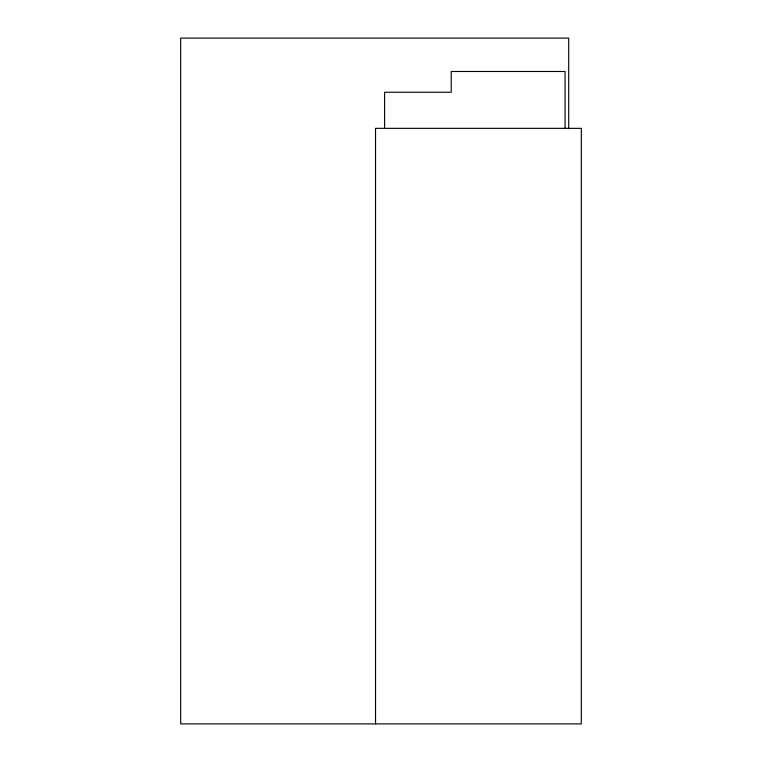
<?xml version="1.0" encoding="UTF-8"?>
<svg xmlns="http://www.w3.org/2000/svg" width="762" height="762" viewBox="0 0 762 762"><rect width="100%" height="100%" fill="white"/><g stroke="black" fill="none" stroke-linecap="round" stroke-linejoin="round"><path stroke-width="1.14" d="M568.709 128.588L568.709 38.1L180.689 38.1L180.689 723.9L581.311 723.9L581.311 128.34L375.542 128.34L375.542 723.9M565.071 127.949L565.071 71.485L451.228 71.485L451.228 92.24L384.6 92.24L384.6 127.864"/></g></svg>
